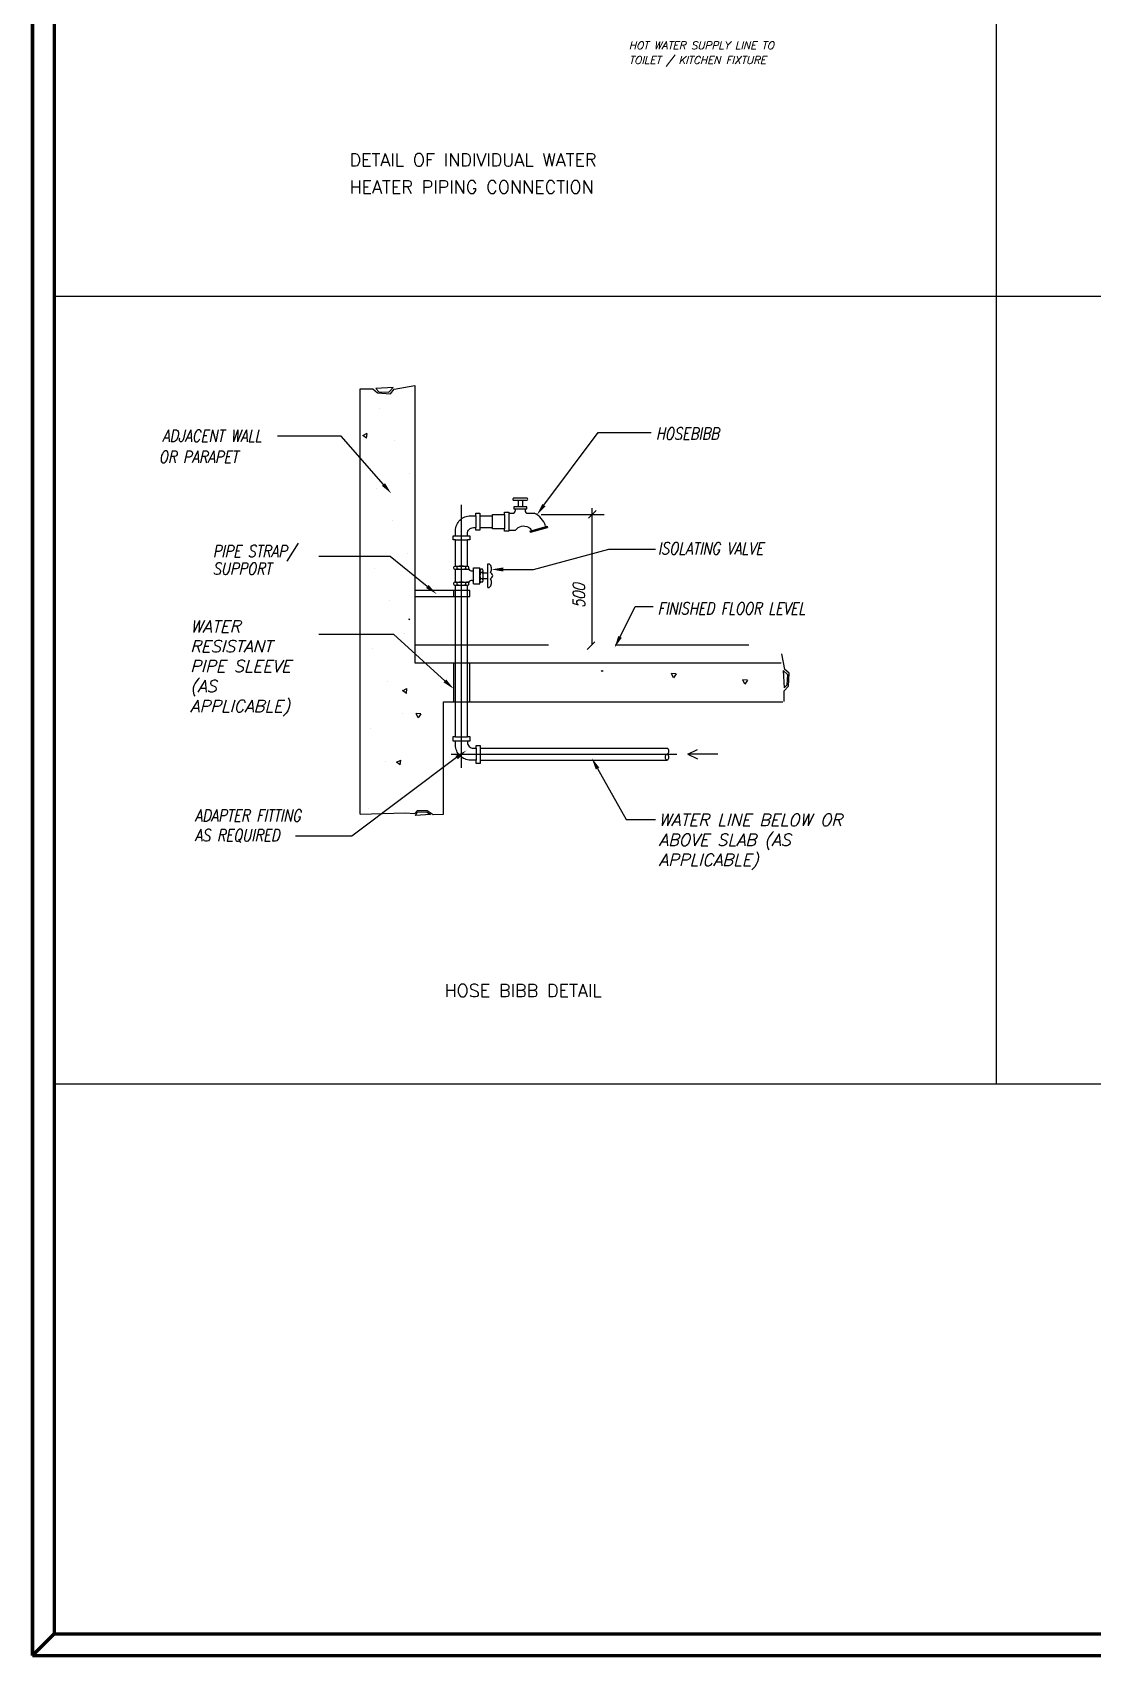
# Model space of a CAD drawing. Extents: x 787 to 1019, y 199 to 803.
# Drawn here: x 845.75 to 865.59, y 199.22 to 229.6 of the extents above; entities that cross this region are included whole.
import ezdxf
from ezdxf.enums import TextEntityAlignment as Align

# ---------------------------------------------------------------- set-up
doc = ezdxf.new("R2010")
doc.units = 0
doc.header["$MEASUREMENT"] = 0
doc.linetypes.add('CENTER100', pattern=[20, 12.5, -2.5, 2.5, -2.5])
doc.linetypes.add('HIDDEN100', pattern=[3.75, 2.5, -1.25])
doc.layers.get('0').update_dxf_attribs({"color": 252, "linetype": 'CONTINUOUS', "lineweight": 30})
for name, color, linetype in [('00', 7, 'CONTINUOUS'), ('BORDER', 9, 'CONTINUOUS'), ('M-DET-DRWG', 2, 'CONTINUOUS'), ('P-GN-DIM', 11, 'CONTINUOUS'), ('P-GN-HAT', 10, 'CONTINUOUS'), ('P-GN-LIN', 7, 'CONTINUOUS'), ('P-GN-TXT', 57, 'CONTINUOUS')]:
    doc.layers.add(name, color=color, linetype=linetype)
doc.layers.add('UG-BORDER', color=20, linetype='CONTINUOUS', lineweight=80)
doc.styles.add('RD', font='ROMAND.shx', dxfattribs={"width": 1.2, "height": 200})
doc.styles.add('ROMANS', font='italic8.shx')

# ---------------------------------------------------------------- blocks, each defined once
blk = doc.blocks.new('ARW_STD')
at = {"color": 11}
blk.add_solid([(-1, 0.17), (-1, -0.17), (0, 0)], dxfattribs=at)
blk = doc.blocks.new('ARWD_IN')
at = {"color": 2, "linetype": 'Continuous'}
blk.add_line((-10, 0), (-2.5, 0), dxfattribs=at)
at = {"color": 7, "linetype": 'Continuous'}
for q in [(-4.9, 1.2), (-4.9, -1.2)]:
    blk.add_line((-2.5, 0), q, dxfattribs=at)
blk = doc.blocks.new('*X53')
at = {"color": 0}
for p, q in [((75.28, 217.16), (75.28, 217.16)), ((68.43, 205.82), (70.24, 206.67)), ((70.07, 204.67), (68.43, 205.82)), ((70.07, 204.67), (70.24, 206.66)), ((81.62, 203.57), (81.62, 203.57)), ((74.36, 183.63), (74.36, 183.63)), ((87.96, 189.97), (87.96, 189.97)), ((80.7, 170.04), (80.7, 170.04)), ((87.04, 156.44), (87.04, 156.44)), ((73.45, 150.1), (73.45, 150.1)), ((79.78, 136.51), (79.78, 136.51)), ((86.12, 122.91), (86.12, 122.91)), ((87.77, 128.84), (88.19, 129.03)), ((88.19, 128.55), (87.77, 128.84)), ((72.53, 116.57), (72.53, 116.57)), ((78.87, 102.98), (78.87, 102.98)), ((85.16, 98.95), (86.97, 99.8)), ((86.8, 97.81), (85.16, 98.96)), ((86.8, 97.81), (86.97, 99.8)), ((85.21, 89.38), (85.21, 89.38)), ((71.61, 83.05), (71.61, 83.05)), ((77.95, 69.45), (77.95, 69.45)), ((82.54, 69.07), (84.36, 69.91)), ((84.18, 67.92), (82.54, 69.07)), ((84.18, 67.92), (84.36, 69.91)), ((84.29, 55.86), (84.29, 55.86)), ((70.7, 49.52), (70.7, 49.52))]:
    blk.add_line(p, q, dxfattribs=at)

msp = doc.modelspace()

# ---------------------------------------------------------------- linework, layer by layer
at = {"color": 2}
for p, q in [((852.905, 222.997), (852.905, 217.804)), ((853.63, 219.159), (853.63, 219.049)), ((852.905, 217.804), (859.763, 217.804)), ((853.443, 217.073), (859.794, 217.073))]:
    msp.add_line(p, q, dxfattribs=at)
at = {"color": 25, "linetype": 'HIDDEN100'}
msp.add_line((852.905, 218.139), (859.824, 218.139), dxfattribs=at)
at = {"color": 2, "linetype": 'HIDDEN100'}
for p, q in [((853.63, 217.802), (853.63, 217.074)), ((853.925, 217.802), (853.925, 217.074))]:
    msp.add_line(p, q, dxfattribs=at)
at = {"color": 0}
for p, q in [((856.41, 217.641), (856.401, 217.66)), ((856.423, 217.66), (856.41, 217.641)), ((857.798, 217.598), (857.708, 217.605)), ((857.746, 217.524), (857.708, 217.605)), ((857.798, 217.598), (857.746, 217.524)), ((859.134, 217.481), (859.045, 217.488)), ((859.083, 217.407), (859.045, 217.488)), ((859.134, 217.481), (859.083, 217.407)), ((853.019, 216.849), (852.929, 216.857)), ((852.967, 216.776), (852.929, 216.857)), ((853.018, 216.849), (852.967, 216.776))]:
    msp.add_line(p, q, dxfattribs=at)
at = {"color": 11}
for points in [[(853.161, 219.262), (853.114, 219.204), (853.312, 219.093)], [(856.779, 218.274), (856.712, 218.307), (856.645, 218.09)], [(853.493, 217.493), (853.443, 217.438), (853.634, 217.315)]]:
    msp.add_solid(points, dxfattribs=at)
at = {"layer": 'BORDER'}
for p, q in [((846.158, 255.364), (846.158, 209.926)), ((863.785, 255.364), (863.785, 209.926)), ((846.158, 224.667), (925.163, 224.667)), ((846.158, 209.926), (925.163, 209.926))]:
    msp.add_line(p, q, dxfattribs=at)
at = {"layer": 'M-DET-DRWG', "color": 11}
for p, q in [((854.273, 219.659), (854.296, 219.659)), ((854.273, 219.212), (854.273, 219.659)), ((853.637, 219.57), (853.637, 219.599)), ((853.664, 219.614), (853.885, 219.614)), ((853.664, 219.555), (853.915, 219.555)), ((853.664, 219.555), (853.885, 219.555)), ((853.667, 219.495), (853.667, 219.555)), ((853.667, 219.555), (853.915, 219.555)), ((853.667, 219.316), (853.667, 219.495)), ((853.696, 219.57), (853.696, 219.599)), ((853.856, 219.57), (853.856, 219.599)), ((853.915, 219.57), (853.915, 219.599)), ((853.915, 219.57), (853.915, 219.585)), ((853.975, 219.525), (854.005, 219.525)), ((853.975, 219.346), (854.005, 219.346)), ((854.005, 219.286), (854.005, 219.585)), ((854.005, 219.585), (854.124, 219.585)), ((854.124, 219.286), (854.124, 219.585)), ((854.124, 219.346), (854.124, 219.555)), ((854.124, 219.343), (854.124, 219.525)), ((854.169, 219.555), (854.139, 219.555)), ((854.169, 219.495), (854.139, 219.495)), ((854.169, 219.376), (854.139, 219.376)), ((854.184, 219.343), (854.184, 219.525)), ((854.184, 219.489), (854.273, 219.489)), ((854.184, 219.382), (854.273, 219.382)), ((853.637, 219.272), (853.637, 219.301)), ((853.664, 219.316), (853.885, 219.316)), ((853.664, 219.257), (853.885, 219.257)), ((853.667, 219.316), (853.915, 219.316)), ((853.667, 219.316), (853.915, 219.316)), ((853.696, 219.272), (853.696, 219.301)), ((853.856, 219.272), (853.856, 219.301)), ((853.915, 219.272), (853.915, 219.301)), ((854.005, 219.286), (854.124, 219.286)), ((854.124, 219.316), (854.141, 219.316)), ((854.124, 219.316), (854.137, 219.316)), ((854.169, 219.316), (854.139, 219.316)), ((854.273, 219.212), (854.296, 219.212))]:
    msp.add_line(p, q, dxfattribs=at)
for centre, radius, start, end in [((854.209, 219.562), 0.13, 328.6982, 48.1745), ((853.667, 219.577), 0.0371, 36.5864, 143.4136), ((853.667, 219.592), 0.0371, 216.5864, 323.4136), ((853.776, 219.394), 0.221, 68.8148, 111.1852), ((853.776, 219.775), 0.221, 248.8148, 291.1852), ((853.886, 219.577), 0.0373, 36.869, 143.131), ((853.886, 219.592), 0.0373, 216.869, 323.131), ((853.969, 219.588), 0.0636, 211.853, 274.8402), ((853.969, 219.283), 0.0636, 85.1598, 148.147), ((854.161, 219.525), 0.0373, 126.869, 233.131), ((854.251, 219.435), 0.127, 151.9275, 208.0725), ((854.161, 219.346), 0.0371, 126.5864, 233.4136), ((854.146, 219.525), 0.0373, 306.869, 53.131), ((854.057, 219.435), 0.127, 331.9275, 28.0725), ((854.147, 219.346), 0.0371, 306.5864, 53.4136), ((854.209, 219.309), 0.13, 311.8255, 31.3018), ((854.235, 219.389), 0.136, 20.1409, 51.343), ((854.235, 219.482), 0.136, 308.657, 339.8591), ((853.667, 219.279), 0.0371, 36.5864, 143.4136), ((853.667, 219.294), 0.0371, 216.5864, 323.4136), ((853.776, 219.096), 0.221, 68.8148, 111.1852), ((853.776, 219.477), 0.221, 248.8148, 291.1852), ((853.886, 219.279), 0.0373, 36.869, 143.131), ((853.886, 219.294), 0.0373, 216.869, 323.131)]:
    msp.add_arc(centre, radius, start, end, dxfattribs=at)
at = {"layer": 'P-GN-DIM', "color": 7, "linetype": 'Continuous'}
for p, q in [((856.154, 220.51), (856.299, 220.653)), ((856.131, 218.055), (856.276, 218.199))]:
    msp.add_line(p, q, dxfattribs=at)
at = {"layer": 'P-GN-LIN', "color": 11}
for p, q in [((852.517, 222.924), (852.905, 222.997)), ((851.881, 222.936), (852.116, 222.936)), ((852.116, 222.936), (852.204, 222.855)), ((852.498, 222.955), (852.172, 222.939)), ((852.172, 222.939), (852.229, 222.878)), ((852.204, 222.855), (852.448, 222.84)), ((852.229, 222.878), (852.417, 222.87)), ((852.417, 222.87), (852.498, 222.955)), ((852.448, 222.84), (852.517, 222.924)), ((859.83, 217.68), (859.775, 217.975)), ((859.799, 217.661), (859.815, 217.335)), ((859.884, 217.58), (859.799, 217.661)), ((859.914, 217.611), (859.83, 217.68)), ((859.876, 217.392), (859.884, 217.58)), ((859.899, 217.367), (859.914, 217.611)), ((859.815, 217.335), (859.876, 217.392)), ((859.818, 217.279), (859.899, 217.367)), ((859.818, 217.081), (859.818, 217.279)), ((851.881, 214.973), (852.721, 214.995)), ((852.721, 214.995), (852.905, 214.985)), ((852.905, 214.985), (852.952, 215.043)), ((852.917, 214.947), (852.956, 215.014)), ((853.196, 214.966), (852.917, 214.947)), ((852.952, 215.043), (853.137, 215.038)), ((852.956, 215.014), (853.133, 215.009)), ((853.133, 215.009), (853.196, 214.966)), ((853.137, 215.038), (853.247, 214.966)), ((853.247, 214.966), (853.443, 214.974))]:
    msp.add_line(p, q, dxfattribs=at)
at = {"layer": 'P-GN-LIN', "color": 2, "linetype": 'Continuous'}
for p, q in [((851.881, 214.973), (851.881, 222.936)), ((853.443, 214.974), (853.443, 217.073))]:
    msp.add_line(p, q, dxfattribs=at)
at = {"layer": 'P-GN-LIN', "color": 15, "linetype": 'CENTER100'}
for p, q in [((853.778, 215.838), (853.778, 220.764)), ((853.584, 216.095), (857.811, 216.095))]:
    msp.add_line(p, q, dxfattribs=at)
at = {"layer": 'P-GN-LIN', "color": 7, "linetype": 'Continuous'}
for p, q in [((854.043, 220.558), (854.043, 220.603)), ((854.043, 220.603), (854.121, 220.603)), ((854.121, 220.603), (854.121, 220.558)), ((854.121, 220.558), (854.356, 220.558)), ((854.584, 220.581), (854.584, 220.625)), ((854.584, 220.625), (854.663, 220.625)), ((854.663, 220.625), (854.663, 220.603)), ((854.844, 220.723), (854.844, 220.852)), ((854.923, 220.723), (854.923, 220.852)), ((854.043, 220.29), (854.043, 220.335)), ((854.121, 220.29), (854.043, 220.29)), ((854.121, 220.335), (854.121, 220.29)), ((854.121, 220.335), (854.356, 220.335)), ((854.584, 220.268), (854.584, 220.312)), ((854.663, 220.268), (854.584, 220.268)), ((854.663, 220.29), (854.663, 220.268)), ((855.058, 220.269), (855.067, 220.247)), ((855.061, 220.269), (855.38, 220.361)), ((855.067, 220.248), (855.389, 220.34)), ((855.367, 220.357), (855.38, 220.361)), ((855.38, 220.361), (855.389, 220.34)), ((853.622, 220.105), (853.622, 220.184)), ((853.622, 220.184), (853.667, 220.184)), ((853.667, 220.105), (853.622, 220.105)), ((853.667, 219.614), (853.667, 220.105)), ((853.89, 220.184), (853.935, 220.184)), ((853.935, 220.105), (853.89, 220.105)), ((853.89, 219.614), (853.89, 220.105)), ((853.935, 220.184), (853.935, 220.105)), ((853.667, 216.421), (853.667, 219.257)), ((853.89, 216.421), (853.89, 219.257)), ((853.613, 216.421), (853.613, 216.343)), ((853.667, 216.421), (853.613, 216.421)), ((853.613, 216.343), (853.667, 216.343)), ((853.941, 216.421), (853.89, 216.421)), ((853.89, 216.343), (853.941, 216.343)), ((853.941, 216.343), (853.941, 216.421)), ((854.05, 216.207), (854.05, 216.257)), ((854.05, 216.257), (854.128, 216.257)), ((854.128, 216.257), (854.128, 216.207)), ((854.128, 216.207), (857.624, 216.207)), ((854.05, 215.923), (854.05, 215.983)), ((854.128, 215.923), (854.05, 215.923)), ((854.128, 215.983), (854.128, 215.923)), ((854.128, 215.983), (857.624, 215.983))]:
    msp.add_line(p, q, dxfattribs=at)
at = {"layer": 'P-GN-LIN', "color": 3}
for p, q in [((854.043, 220.558), (854.043, 220.335)), ((854.121, 220.558), (854.121, 220.335)), ((854.584, 220.581), (854.584, 220.312)), ((854.663, 220.603), (854.663, 220.29)), ((853.667, 220.184), (853.89, 220.184)), ((853.667, 220.105), (853.89, 220.105)), ((853.667, 216.421), (853.89, 216.421)), ((853.667, 216.343), (853.89, 216.343)), ((854.05, 216.207), (854.05, 215.983)), ((854.128, 216.207), (854.128, 215.983))]:
    msp.add_line(p, q, dxfattribs=at)
at = {"layer": 'P-GN-LIN', "color": 3, "linetype": 'Continuous'}
for p, q in [((855.058, 220.269), (855.38, 220.361)), ((855.062, 220.259), (855.383, 220.354)), ((855.064, 220.254), (855.385, 220.349))]:
    msp.add_line(p, q, dxfattribs=at)
at = {"layer": 'P-GN-LIN', "color": 6, "linetype": 'Continuous'}
msp.add_line((855.067, 220.248), (855.389, 220.34), dxfattribs=at)
at = {"layer": 'P-GN-LIN', "color": 3, "linetype": 'Continuous'}
msp.add_lwpolyline([(854.749, 220.884, 0.579573), (854.748, 220.852), (855.005, 220.852, 0.772694), (855.005, 220.886), (854.748, 220.886)], format="xyb", dxfattribs=at)
at = {"layer": 'P-GN-LIN', "color": 7, "linetype": 'Continuous'}
for points in [[(853.667, 220.184), (853.667, 220.279, -0.414214), (853.946, 220.558), (854.043, 220.558)], [(854.663, 220.603), (854.733, 220.603, 0.414214), (854.788, 220.659), (854.788, 220.689)], [(854.967, 220.689), (854.967, 220.659, 0.414214), (855.023, 220.603), (855.138, 220.603)], [(855.35, 220.366, 0.225376), (855.138, 220.603, 0.225376)], [(853.89, 220.184), (853.89, 220.223, -0.414214), (854.002, 220.335), (854.043, 220.335)], [(854.663, 220.29), (854.788, 220.29, -0.359708), (855.03, 220.345, -0.257807), (855.084, 220.276)], [(854.05, 215.983), (853.946, 215.983, -0.414214), (853.667, 216.263), (853.667, 216.343)], [(853.89, 216.343), (853.89, 216.319, 0.414214), (854.002, 216.207), (854.05, 216.207)]]:
    msp.add_lwpolyline(points, format="xyb", dxfattribs=at)
msp.add_lwpolyline([(854.584, 220.312), (854.356, 220.312), (854.356, 220.581), (854.584, 220.581)], dxfattribs=at)
at = {"layer": 'P-GN-LIN', "color": 3, "linetype": 'Continuous'}
msp.add_lwpolyline([(854.755, 220.723), (854.755, 220.689), (855.001, 220.689), (855.001, 220.723)], close=True, dxfattribs=at)
at = {"layer": 'P-GN-LIN', "color": 2, "linetype": 'Continuous'}
msp.add_lwpolyline([(852.905, 219.048), (853.934, 219.048), (853.934, 219.16), (852.905, 219.16)], dxfattribs=at)
at = {"layer": 'P-GN-LIN', "color": 7, "linetype": 'Continuous'}
for centre, radius, start, end in [((855.363, 220.37), 0.0134, 196.3747, 285.9304), ((857.599, 216.151), 0.0615, 294.5646, 65.4354), ((857.599, 216.039), 0.0614, 294.4596, 65.5404)]:
    msp.add_arc(centre, radius, start, end, dxfattribs=at)
at = {"layer": 'P-GN-LIN', "color": 3, "linetype": 'Continuous'}
msp.add_arc((857.65, 216.039), 0.0614, 114.4596, 245.5404, dxfattribs=at)
at = {"layer": 'P-GN-TXT', "color": 5}
for p, q in [((855.321, 220.754), (856.333, 222.117)), ((856.333, 222.117), (857.327, 222.117)), ((851.524, 222.05), (850.336, 222.05)), ((852.317, 221.143), (851.524, 222.05)), ((855.269, 220.582), (856.45, 220.582)), ((856.226, 218.139), (856.226, 220.698)), ((852.444, 219.792), (851.106, 219.792)), ((853.138, 219.233), (852.444, 219.792)), ((855.127, 219.552), (856.538, 219.929)), ((856.538, 219.929), (857.41, 219.929)), ((854.56, 219.552), (855.127, 219.552)), ((856.746, 218.29), (857.029, 218.856)), ((857.029, 218.856), (857.367, 218.856)), ((852.511, 218.337), (851.104, 218.337)), ((853.468, 217.465), (852.511, 218.337)), ((853.687, 216.03), (851.725, 214.559)), ((856.325, 215.826), (856.861, 214.873)), ((856.861, 214.873), (857.41, 214.873)), ((851.725, 214.559), (850.67, 214.559))]:
    msp.add_line(p, q, dxfattribs=at)
at = {"layer": 'UG-BORDER'}
for p, q in [((845.746, 265.923), (845.746, 199.223)), ((845.746, 199.223), (845.746, 265.923)), ((846.151, 265.519), (846.151, 199.628)), ((845.746, 199.223), (846.151, 199.628)), ((846.151, 199.628), (941.342, 199.628)), ((845.746, 199.223), (941.746, 199.223))]:
    msp.add_line(p, q, dxfattribs=at)

# ---------------------------------------------------------------- block references
at = {"layer": 'P-GN-DIM'}
for p, xscale, yscale, zscale, rotation in [((852.464, 220.974), 0.2236020292802751, 0.2236020292802751, 0.2236020292802751, 311.1382219735781), ((855.188, 220.575), 0.2236020292797706, 0.2236020292797706, 0.2236020292797706, 233.3966845902632), ((854.337, 219.552), 0.2236020292799594, 0.2236020292799594, 0.2236020292799594, 180), ((853.866, 216.164), 0.2236020292793987, 0.2236020292793987, 0.2236020292793987, 36.86244464631072), ((856.215, 216.021), 0.223602029279784, 0.223602029279784, 0.223602029279784, 119.3802967691582)]:
    msp.add_blockref('ARW_STD', p, dxfattribs=dict(at, xscale=xscale, yscale=yscale, zscale=zscale, rotation=rotation))
at = {"layer": 'P-GN-HAT', "xscale": 0.0447204058560828, "yscale": 0.0447204058560828, "zscale": 0.0447204058560828}
msp.add_blockref('*X53', (848.868, 212.858), dxfattribs=at)
at = {"layer": 'P-GN-LIN', "xscale": 0.0745340097598728, "yscale": 0.0745340097598728, "zscale": 0.0745340097598728, "rotation": 180}
msp.add_blockref('ARWD_IN', (857.83, 216.094), dxfattribs=at)

# ---------------------------------------------------------------- texts
at = {"layer": '00', "color": 2, "style": 'ROMANS'}
for s, p in [('HOT WATER SUPPLY LINE TO', (856.913, 229.29)), ('TOILET / KITCHEN FIXTURE', (856.913, 229.015))]:
    msp.add_text(s, height=0.1423, dxfattribs=at).set_placement(p)
at = {"layer": '00', "color": 7, "style": 'RD'}
for s, p in [('DETAIL OF INDIVIDUAL WATER ', (851.681, 227.098)), ('HEATER PIPING CONNECTION', (851.681, 226.589))]:
    msp.add_text(s, height=0.24085, dxfattribs=at).set_placement(p)
msp.add_text('HOSE BIBB DETAIL', height=0.24085, dxfattribs=at).set_placement((854.93, 211.55), align=Align.CENTER)
at = {"layer": 'P-GN-DIM', "color": 3, "style": 'ROMANS', "width": 0.8}
for s, p in [('ADJACENT WALL', (848.173, 221.943)), ('HOSEBIBB', (857.416, 221.983)), ('OR PARAPET', (848.112, 221.547)), ('PIPE STRAP/', (849.121, 219.781)), ('ISOLATING VALVE', (857.452, 219.835)), ('SUPPORT', (849.121, 219.455)), ('FINISHED FLOOR LEVEL ', (857.45, 218.712)), ('ADAPTER FITTING', (848.784, 214.834)), ('AS REQUIRED', (848.784, 214.465))]:
    msp.add_text(s, height=0.2236, dxfattribs=at).set_placement(p)
at = {"layer": 'P-GN-DIM', "linetype": 'ByBlock', "style": 'ROMANS', "width": 0.8}
msp.add_text('500', height=0.2236, rotation=90, dxfattribs=at).set_placement((856.088, 218.833))
at = {"layer": 'P-GN-DIM', "color": 3, "char_height": 0.2236, "attachment_point": 1, "style": 'ROMANS'}
for s, insert, width in [('WATER RESISTANT PIPE SLEEVE (AS APPLICABLE)', (848.698, 218.598), 2.40979), ('WATER LINE BELOW OR ABOVE SLAB (AS APPLICABLE)', (857.47, 214.975), 4.1362)]:
    msp.add_mtext(s, dxfattribs=dict(at, insert=insert, width=width))

doc.saveas('drawing.dxf')
